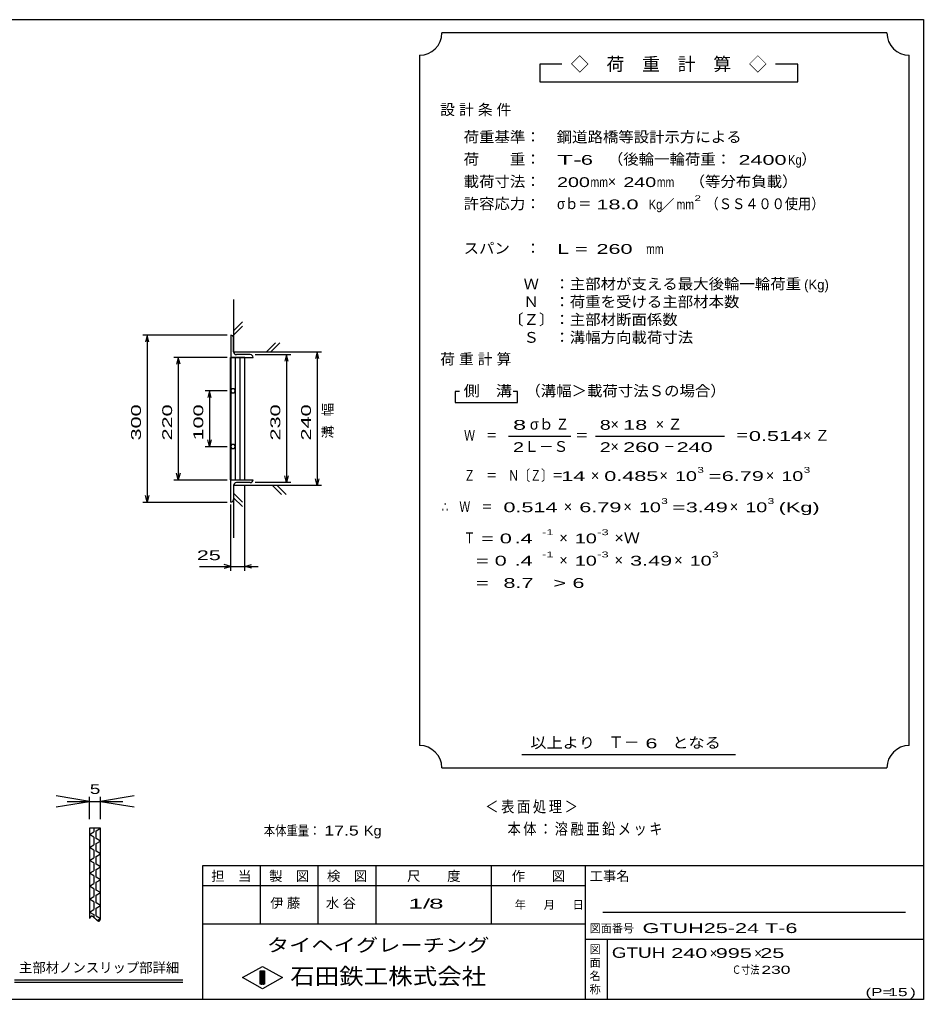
# Model space of a CAD drawing. Units: millimetres, scale not verified, with parts at other scales. Extents: x -1456 to 1385, y -1026 to 843.
# Drawn here: x -240 to 1385, y -917 to 843 of the extents above; entities that cross this region are included whole.
import ezdxf
from ezdxf.enums import TextEntityAlignment as Align

# ---------------------------------------------------------------- set-up
doc = ezdxf.new("R2010")
doc.units = ezdxf.units.MM
doc.header["$LTSCALE"] = 8
for name, color, linetype, lineweight in [('0_2', 150, 'Continuous', 25), ('16', 3, 'Continuous', 25), ('22', 4, 'Continuous', 25), ('24', 2, 'Continuous', 25), ('32', 3, 'Continuous', 25)]:
    doc.layers.add(name, color=color, linetype=linetype, lineweight=lineweight)
doc.styles.add('ベクトル', font='')
doc.styles.get('ベクトル').set_extended_font_data('ベクトル')

# ---------------------------------------------------------------- blocks, each defined once
blk = doc.blocks.new('open_arrow')
at = {"color": 0, "linetype": 'Continuous', "lineweight": -2}
blk.add_lwpolyline([(7.5, 1.25), (0, 0), (7.5, -1.25)], dxfattribs=at)

msp = doc.modelspace()

# ---------------------------------------------------------------- linework, layer by layer
at = {"layer": '0_2'}
for p, q in [((-1383.2, 842.8), (1384.8, 842.8)), ((1384.8, 842.8), (1384.8, -917.2)), ((1384.8, -677.2), (88.8, -677.2)), ((88.8, -677.2), (88.8, -917.2)), ((192.8, -677.2), (192.8, -781.2)), ((296.8, -781.2), (296.8, -677.2)), ((400.8, -677.2), (400.8, -781.2)), ((608.8, -781.2), (608.8, -677.2)), ((776.8, -677.2), (776.8, -917.2)), ((776.8, -713.2), (88.8, -713.2)), ((1352.8, -761.2), (808.8, -761.2)), ((88.8, -781.2), (776.8, -781.2)), ((776.8, -809.2), (1384.8, -809.2)), ((816.8, -917.2), (816.8, -809.2)), ((160.8, -878), (196.8, -858)), ((196.8, -858), (232.8, -878)), ((196.8, -898), (160.8, -878)), ((192.8, -866), (200.8, -866)), ((192.8, -890), (192.8, -866)), ((192.8, -866), (194.4, -866)), ((194.4, -866), (194.4, -890)), ((196, -890), (196, -866)), ((196, -866), (197.6, -866)), ((232.8, -878), (196.8, -898)), ((197.6, -866), (197.6, -890)), ((199.2, -890), (199.2, -866)), ((199.2, -866), (200.8, -866)), ((200.8, -866), (200.8, -890)), ((200.8, -866), (200.8, -890)), ((200.8, -890), (192.8, -890)), ((194.4, -890), (196, -890)), ((197.6, -890), (199.2, -890)), ((1384.8, -917.2), (-1383.2, -917.2))]:
    msp.add_line(p, q, dxfattribs=at)
at = {"layer": '16'}
for p, q in [((140, 276), (140, 236)), ((145, 246), (145, 271)), ((139.3, 16), (139.3, 236)), ((139.3, 236), (140, 236)), ((140, 236), (180, 236)), ((140, 236), (140, 16)), ((165, 236), (140, 236)), ((148, 236), (148, 16)), ((175, 241), (150, 241)), ((157, 16), (157, 236)), ((165, 16), (165, 236)), ((141.976, 179.45), (140, 175.972)), ((145.976, 179.478), (141.976, 179.45)), ((148, 176), (145.976, 179.478)), ((146.024, 172.55), (148, 176.028)), ((140, 175.972), (142.024, 172.522)), ((142.024, 172.522), (146.024, 172.55)), ((141.976, 79.45), (140, 75.972)), ((140, 75.972), (142.024, 72.522)), ((145.976, 79.478), (141.976, 79.45)), ((142.024, 72.522), (146.024, 72.55)), ((148, 76), (145.976, 79.478)), ((146.024, 72.55), (148, 76.028)), ((140, 16), (139.3, 16)), ((140, 16), (180, 16)), ((140, -24), (140, 16)), ((140, 16), (165, 16)), ((145, 6), (145, -19)), ((175, 11), (150, 11))]:
    msp.add_line(p, q, dxfattribs=at)
for centre, start, end in [((140, 271), 0, 90), ((150, 246), 180, 270), ((175, 236), 0, 90), ((150, 6), 90, 180), ((175, 16), 270, 0), ((140, -19), 270, 0)]:
    msp.add_arc(centre, 5, start, end, dxfattribs=at)
at = {"layer": '22'}
for p, q in [((145, 340), (145, 246)), ((145, 284), (161, 300)), ((145, 276), (161, 292)), ((133.6, 276), (-18.4, 276)), ((-10.4, 276), (-13.6, 264)), ((-7.2, 264), (-10.4, 276)), ((-10.4, 276), (-10.4, -24)), ((204, 246), (220, 262)), ((212, 246), (228, 262)), ((133.6, 236), (37.6, 236)), ((45.6, 236), (42.4, 224)), ((48.8, 224), (45.6, 236)), ((45.6, 236), (45.6, 16)), ((145, 246), (303.2, 246)), ((184, 241), (248, 241)), ((240, 241), (236.8, 229)), ((243.2, 229), (240, 241)), ((240, 241), (240, 11)), ((295.2, 246), (292, 234)), ((298.4, 234), (295.2, 246)), ((295.2, 246), (295.2, 6)), ((133.6, 176), (93.6, 176)), ((101.6, 176), (98.4, 164)), ((104.8, 164), (101.6, 176)), ((101.6, 176), (101.6, 76)), ((101.6, 76), (98.4, 88)), ((104.8, 88), (101.6, 76)), ((93.6, 76), (133.6, 76)), ((45.6, 16), (42.4, 28)), ((48.8, 28), (45.6, 16)), ((240, 11), (236.8, 23)), ((243.2, 23), (240, 11)), ((295.2, 6), (292, 18)), ((298.4, 18), (295.2, 6)), ((37.6, 16), (133.6, 16)), ((303.2, 6), (145, 6)), ((145, 6), (145, -88)), ((165, -147.4), (165, 4.6)), ((248, 11), (184, 11)), ((215.2, 6), (231.2, -10)), ((223.2, 6), (239.2, -10)), ((-10.4, -24), (-13.6, -12)), ((-7.2, -12), (-10.4, -24)), ((145, -8), (161, -24)), ((145, -16), (161, -32)), ((-18.4, -24), (133.6, -24)), ((140, -147.4), (140, -28)), ((84, -139.4), (140, -139.4)), ((140, -139.4), (128, -136.2)), ((128, -142.6), (140, -139.4)), ((140, -139.4), (165, -139.4)), ((165, -139.4), (177, -136.2)), ((177, -142.6), (165, -139.4)), ((165, -139.4), (189, -139.4))]:
    msp.add_line(p, q, dxfattribs=at)
at = {"layer": '24', "color": 4}
for p, q in [((1319.2, 818.8), (519.2, 818.8)), ((479.2, 778.8), (479.2, -461.2)), ((1359.2, -461.2), (1359.2, 778.8)), ((735.2, 762.8), (695.2, 762.8)), ((695.2, 762.8), (695.2, 730.8)), ((1159.2, 762.8), (1119.2, 762.8)), ((1159.2, 730.8), (1159.2, 762.8)), ((695.2, 730.8), (1159.2, 730.8)), ((551.2, 174.8), (543.2, 174.8)), ((543.2, 174.8), (543.2, 154.8)), ((655.2, 174.8), (647.2, 174.8)), ((655.2, 154.8), (655.2, 174.8)), ((543.2, 154.8), (655.2, 154.8)), ((639.2, 94.8), (751.2, 94.8)), ((795.2, 94.8), (1027.2, 94.8)), ((663.2, -477.2), (1047.2, -477.2)), ((519.2, -501.2), (1319.2, -501.2))]:
    msp.add_line(p, q, dxfattribs=at)
for centre, start, end in [((479.2, 818.8), 270, 0), ((1359.2, 818.8), 180, 270), ((479.2, -501.2), 0, 90), ((1359.2, -501.2), 90, 180)]:
    msp.add_arc(centre, 40, start, end, dxfattribs=at)
at = {"layer": '32', "color": 4}
for p, q in [((-153.951, -561.464), (-53.951, -561.464)), ((-113.951, -593.464), (-113.951, -553.464)), ((-93.951, -593.464), (-93.951, -553.464)), ((-248.522, -882.091), (53.583, -882.091)), ((-248.522, -886.091), (53.583, -886.091))]:
    msp.add_line(p, q, dxfattribs=at)
at = {"layer": '32'}
for p, q in [((-93.951, -609.464), (-113.951, -609.464)), ((-113.951, -609.464), (-113.951, -771.864)), ((-105.951, -609.464), (-105.951, -616.424)), ((-101.951, -614.104), (-93.951, -609.464)), ((-101.951, -628.024), (-101.951, -614.104)), ((-93.951, -771.864), (-93.951, -609.464)), ((-113.951, -621.064), (-105.951, -616.424)), ((-105.951, -625.704), (-113.951, -621.064)), ((-105.951, -625.704), (-105.951, -639.624)), ((-93.951, -632.664), (-101.951, -628.024)), ((-101.951, -637.304), (-93.951, -632.664)), ((-113.951, -644.264), (-105.951, -639.624)), ((-105.951, -648.904), (-113.951, -644.264)), ((-105.951, -648.904), (-105.951, -662.824)), ((-101.951, -651.224), (-101.951, -637.304)), ((-113.951, -667.464), (-105.951, -662.824)), ((-105.951, -672.104), (-113.951, -667.464)), ((-93.951, -655.864), (-101.951, -651.224)), ((-101.951, -660.504), (-93.951, -655.864)), ((-101.951, -674.424), (-101.951, -660.504)), ((-113.951, -690.664), (-105.951, -686.024)), ((-105.951, -672.104), (-105.951, -686.024)), ((-93.951, -679.064), (-101.951, -674.424)), ((-101.951, -683.704), (-93.951, -679.064)), ((-101.951, -697.624), (-101.951, -683.704)), ((-105.951, -695.304), (-113.951, -690.664)), ((-105.951, -695.304), (-105.951, -709.224)), ((-93.951, -702.264), (-101.951, -697.624)), ((-101.951, -706.904), (-93.951, -702.264)), ((-113.951, -713.864), (-105.951, -709.224)), ((-105.951, -718.504), (-113.951, -713.864)), ((-105.951, -718.504), (-105.951, -732.424)), ((-101.951, -720.824), (-101.951, -706.904)), ((-93.951, -725.464), (-101.951, -720.824)), ((-113.951, -737.064), (-105.951, -732.424)), ((-105.951, -741.704), (-113.951, -737.064)), ((-101.951, -730.104), (-93.951, -725.464)), ((-101.951, -744.024), (-101.951, -730.104)), ((-113.951, -760.264), (-105.951, -755.624)), ((-105.951, -741.704), (-105.951, -755.624)), ((-93.951, -748.664), (-101.951, -744.024)), ((-101.951, -753.304), (-93.951, -748.664)), ((-101.951, -767.224), (-101.951, -753.304)), ((-113.951, -760.264), (-105.951, -764.904)), ((-113.826, -771.614), (-113.951, -771.864)), ((-105.951, -764.904), (-105.951, -770.098)), ((-103.557, -772.229), (-103.918, -771.9)), ((-103.197, -772.558), (-103.557, -772.229)), ((-101.951, -767.224), (-93.951, -771.864)), ((-99.928, -775.331), (-93.951, -771.864)), ((-93.951, -771.864), (-94.05, -772.14))]:
    msp.add_line(p, q, dxfattribs=at)
for centre, radius, start, end in [((-47.753, -804.81), 73.944, 153.10775, 153.32426), ((-74.647, -791.17), 43.788, 152.74405, 153.10807), ((-86.31, -785.162), 30.669, 152.22818, 152.74453), ((-92.884, -781.7), 23.239, 151.55331, 152.22885), ((-97.133, -779.397), 18.406, 150.71043, 151.55416), ((-100.119, -777.722), 14.982, 149.68825, 150.71148), ((-102.334, -776.427), 12.416, 148.47308, 149.68951), ((-104.039, -775.38), 10.415, 147.04869, 148.47455), ((-105.384, -774.508), 8.813, 145.39627, 147.05038), ((-106.461, -773.765), 7.504, 143.4945, 145.39816), ((-107.33, -773.122), 6.423, 141.31982, 143.49654), ((-108.032, -772.559), 5.524, 138.84709, 141.32194), ((-108.596, -772.066), 4.774, 136.05074, 138.84915), ((-109.044, -771.634), 4.152, 132.90669, 136.05253), ((-109.394, -771.257), 3.638, 129.39522, 132.9079), ((-109.659, -770.935), 3.22, 125.50489, 129.39543), ((-109.852, -770.664), 2.888, 121.23754, 125.50365), ((-109.983, -770.447), 2.634, 116.61349, 121.23439), ((-110.065, -770.285), 2.453, 111.6761, 116.60814), ((-110.107, -770.181), 2.34, 106.49371, 111.66859), ((-110.12, -770.137), 2.294, 101.15733, 106.48451), ((-110.116, -770.159), 2.317, 95.77333, 101.14733), ((-110.107, -770.252), 2.411, 90.45415, 95.76302), ((-110.106, -770.425), 2.583, 85.30303, 90.44127), ((-110.127, -770.672), 2.831, 80.38832, 85.28988), ((-110.186, -771.015), 3.179, 75.78833, 80.38455), ((-110.297, -771.455), 3.633, 71.53034, 75.78677), ((-110.48, -772.003), 4.211, 67.62674, 71.53057), ((-110.754, -772.668), 4.929, 64.07308, 67.62826), ((-111.264, -773.712), 6.091, 60.98286, 64.05223), ((-112.113, -775.246), 7.846, 58.46225, 60.99346), ((-113.233, -777.073), 9.988, 56.37057, 58.47037), ((-114.669, -779.236), 12.584, 54.6265, 56.37676), ((-116.484, -781.794), 15.721, 53.16772, 54.63123), ((-118.76, -784.835), 19.519, 51.94632, 53.17135), ((-121.618, -788.487), 24.157, 50.9253, 51.94912), ((-125.241, -792.951), 29.906, 50.07596, 50.92745), ((-129.929, -798.555), 37.212, 49.37604, 50.07762), ((-136.201, -805.869), 46.847, 48.80832, 49.37731), ((-145.05, -815.981), 60.284, 48.35958, 48.80928), ((-158.611, -831.234), 80.694, 48.01991, 48.3603), ((-182.464, -857.746), 116.357, 47.78211, 48.02041), ((-237.161, -918.032), 197.758, 47.6414, 47.78242), ((27.799, -628.885), 194.427, 227.64243, 227.78532), ((-26.253, -688.466), 113.981, 227.78494, 228.02664), ((-49.908, -714.763), 78.611, 228.02606, 228.37228), ((-63.363, -729.905), 58.354, 228.37147, 228.83054), ((-72.134, -739.936), 45.029, 228.82944, 229.4127), ((-78.337, -747.178), 35.494, 229.41125, 230.13373), ((-103.773, -770.029), 9.838, 333.13919, 334.667), ((-105.489, -769.216), 11.737, 334.66507, 335.97387), ((-107.647, -768.254), 14.1, 335.97225, 337.08306), ((-110.431, -767.076), 17.122, 337.08172, 338.01216), ((-114.158, -765.571), 21.143, 338.01106, 338.77568), ((-119.434, -763.521), 26.803, 338.7748, 339.38534), ((-127.558, -760.465), 35.482, 339.38466, 339.85036), ((-141.915, -755.197), 50.775, 339.84987, 340.17769), ((-174.929, -743.296), 85.869, 340.17737, 340.37216), ((-82.956, -752.711), 28.287, 230.13183, 231.01319), ((-86.509, -757.101), 22.638, 231.01072, 232.07648), ((-89.294, -760.677), 18.107, 232.07325, 233.35658), ((-91.494, -763.637), 14.418, 233.35234, 234.89647), ((-93.231, -766.11), 11.396, 234.89086, 236.75241), ((-94.589, -768.184), 8.917, 236.74498, 238.99854), ((-95.63, -769.918), 6.894, 238.98865, 241.73289), ((-96.403, -771.358), 5.26, 241.71981, 245.08519), ((-96.862, -772.342), 4.175, 245.10638, 249.05423), ((-97.104, -772.975), 3.497, 249.05178, 253.44374), ((-97.255, -773.485), 2.965, 253.44324, 258.28863), ((-97.338, -773.884), 2.557, 258.29102, 263.57285), ((-97.372, -774.18), 2.259, 263.57987, 269.24206), ((-97.375, -774.383), 2.057, 269.2584, 275.20367), ((-97.364, -774.509), 1.93, 275.2261, 281.34771), ((-97.356, -774.555), 1.883, 281.36216, 287.49457), ((-97.364, -774.531), 1.908, 287.50843, 293.49612), ((-97.402, -774.445), 2.003, 293.50754, 299.21363), ((-97.483, -774.3), 2.169, 299.22157, 304.54331), ((-97.62, -774.102), 2.409, 304.54765, 309.42224), ((-97.824, -773.853), 2.731, 309.42354, 313.82505), ((-98.108, -773.557), 3.142, 313.82415, 317.75534), ((-98.485, -773.214), 3.651, 317.75307, 321.2359), ((-98.97, -772.825), 4.273, 321.23293, 324.30019), ((-99.579, -772.387), 5.023, 324.297, 326.98605), ((-100.332, -771.897), 5.921, 326.98292, 329.33152), ((-101.256, -771.349), 6.996, 329.32863, 331.37248), ((-102.386, -770.732), 8.284, 331.3699, 333.14144)]:
    msp.add_arc(centre, radius, start, end, dxfattribs=at)

# ---------------------------------------------------------------- block references
at = {"layer": '32', "color": 4, "xscale": 8, "yscale": 8, "rotation": 180}
msp.add_blockref('open_arrow', (-113.951, -561.464), dxfattribs=at)
at = {"layer": '32', "color": 4, "xscale": 8, "yscale": 8}
msp.add_blockref('open_arrow', (-93.951, -561.464), dxfattribs=at)

# ---------------------------------------------------------------- texts
at = {"layer": '0_2', "style": 'ベクトル'}
for s, height, p in [('担\u3000当', 17.6, (104.8, -695.6)), ('製\u3000図', 17.6, (208.8, -695.6)), ('検\u3000図', 17.6, (312.8, -695.6)), ('尺\u3000\u3000度', 17.6, (456.8, -695.6)), ('作\u3000\u3000図', 17.6, (644.8, -695.6)), ('工事名', 17.6, (784.8, -695.6)), ('年', 14.66, (650.4, -747.2)), ('月', 14.66, (702.4, -747.2)), ('日', 14.66, (754.4, -747.2)), ('図面番号', 14.66, (784.8, -789.6)), ('図', 14.66, (784.8, -827.2)), ('面', 14.66, (784.8, -851.2)), ('名', 14.66, (784.8, -875.2)), ('称', 14.66, (784.8, -899.2))]:
    msp.add_text(s, height=height, dxfattribs=at).set_placement(p, align=Align.MIDDLE_LEFT)
at = {"layer": '0_2', "color": 222, "style": 'ベクトル'}
for s, height, width, p in [('タイヘイグレーチング', 23.46, 1.25, (204.8, -819.6)), ('石田鉄工株式会社', 29.33, 1.1, (246.8, -875.6))]:
    msp.add_text(s, height=height, dxfattribs=dict(at, width=width)).set_placement(p, align=Align.MIDDLE_LEFT)
at = {"layer": '22', "color": 2, "style": 'ベクトル', "width": 1.65}
for s, p in [(' 300 ', (-30.4, 76)), (' 220 ', (25.6, 76)), (' 100 ', (81.6, 76)), (' 230 ', (220, 76)), (' 240 ', (275.2, 76))]:
    msp.add_text(s, height=17.6, rotation=90, dxfattribs=at).set_placement(p, align=Align.MIDDLE_LEFT)
at = {"layer": '22', "color": 2, "style": 'ベクトル'}
for s, height, width, p in [(' 25 ', 17.6, 1.65, (68, -119.4)), ('本体重量：', 17.6, 0.85, (199.2, -614)), (' 17.5', 17.6, 1.35, (299.2, -614)), ('Kg', 17.6, 1.1, (379.2, -614)), ('1/', 17.6, 2, (459.2, -745.2)), (' 8 ', 17.6, 2, (483.2, -745.2)), ('GTUH25-24 T-6          ', 17.6, 1.65, (880, -789.2)), ('GTUH', 18.77, 1.35, (824.8, -833.2)), (' 240 ', 17.6, 1.65, (920.8, -834)), (' 995 ', 17.6, 1.65, (1000.8, -834)), (' 25 ', 17.6, 1.65, (1080.8, -834)), ('Ｃ寸法：', 14.66, 0.8, (1040.8, -864)), (' 230 ', 14.66, 1.6, (1084.8, -864)), ('(P=', 14.66, 1.55, (1280.8, -904)), (' 15 ', 14.66, 1.6, (1312.8, -904)), (')', 14.66, 1.6, (1360.8, -904))]:
    msp.add_text(s, height=height, dxfattribs=dict(at, width=width)).set_placement(p, align=Align.MIDDLE_LEFT)
for p in [(1000.8, -834), (1080.8, -834)]:
    msp.add_text('×', height=17.6, dxfattribs=at).set_placement(p, align=Align.MIDDLE_LEFT)
at = {"layer": '22', "color": 2, "insert": (315.2, 90), "char_height": 17.6, "attachment_point": 4, "rotation": 90, "style": 'ベクトル'}
msp.add_mtext('\\T1.67;溝幅', dxfattribs=at)
at = {"layer": '22', "color": 2, "attachment_point": 4, "style": 'ベクトル'}
for s, insert, char_height in [('\\T1.2;\\W0.85;＜表面処理＞', (597.2, -572), 20.53), ('\\T1.19;\\W0.85;本体：溶融亜鉛メッキ', (637.2, -612), 20.53), ('\\T1.25;伊藤\u3000', (210.8, -745.2), 17.6), ('\\T1.25;水谷\u3000', (310.8, -745.2), 17.6)]:
    msp.add_mtext(s, dxfattribs=dict(at, insert=insert, char_height=char_height))
at = {"layer": '24', "style": 'ベクトル'}
for s, height, p in [('◇\u3000荷\u3000重\u3000計\u3000算\u3000◇', 23.46, (751.2, 762.8)), ('）', 19.35, (1165.6, 592)), ('×', 19.35, (817.6, 552)), ('／', 17.6, (913.2, 510.8)), ('(Kg)', 17.6, (1170.4, 366.8)), ('σｂ', 19.35, (677.6, 116)), ('×', 19.35, (822.4, 116)), ('Ｌ－Ｓ', 19.35, (667.2, 76)), ('×', 19.35, (822.4, 76)), ('×', 19.35, (787.2, 24)), ('×', 19.35, (910.4, 24)), ('×', 19.35, (1101.6, 24)), ('×', 19.35, (738.4, -32)), ('×', 19.35, (845.6, -32)), ('×', 19.35, (1036.8, -32)), ('×', 19.35, (730.4, -88)), ('×', 19.35, (730.4, -128)), ('×', 19.35, (829.6, -128)), ('×', 19.35, (936.8, -128)), ('Ｔ－', 20.53, (818.4, -455.2))]:
    msp.add_text(s, height=height, dxfattribs=at).set_placement(p, align=Align.MIDDLE_LEFT)
for s, height, width, p in [('荷重基準：\u3000', 19.35, 1.05, (558.4, 632)), ('鋼道路橋等設計示方による', 19.35, 1.05, (725.6, 632)), ('荷\u3000\u3000重：\u3000', 19.35, 1.05, (558.4, 592)), ('T-', 17.6, 2, (726.4, 590.8)), (' 6 ', 17.6, 1.65, (758.4, 590.8)), ('（後輪一輪荷重：', 19.35, 1.05, (817.6, 592)), (' 2400', 17.6, 1.65, (1041.6, 590.8)), ('Kg', 17.6, 0.85, (1141.6, 590.8)), ('載荷寸法：\u3000', 19.35, 1.05, (558.4, 552)), ('\u3000（等分布負載）', 19.35, 1.05, (936.8, 552)), ('200', 17.6, 1.5, (726.4, 550.8)), ('mm', 17.6, 0.8, (786.4, 550.8)), ('240', 17.6, 1.5, (845.6, 550.8)), ('mm', 17.6, 0.8, (905.6, 550.8)), ('許容応力：\u3000', 19.35, 1.05, (558.4, 512)), ('σｂ＝', 19.35, 0.9, (726.4, 512)), (' 18.0', 17.6, 1.65, (786.4, 510.8)), ('Kg', 17.6, 0.85, (891.2, 510.8)), ('mm', 17.6, 0.8, (941.2, 510.8)), ('2', 10.56, 1.5, (973.2, 522)), ('（ＳＳ４００使用）', 19.35, 0.9, (993.2, 512)), ('スパン\u3000：\u3000', 19.35, 1.05, (558.4, 432)), ('L =', 17.6, 1.65, (726.4, 430.8)), (' 260 ', 17.6, 1.65, (786.4, 430.8)), ('mm', 17.6, 0.8, (886.4, 430.8)), ('\u3000Ｗ\u3000：主部材が支える最大後輪一輪荷重', 19.35, 1.05, (638.4, 368)), ('\u3000Ｎ\u3000：荷重を受ける主部材本数', 19.35, 1.05, (638.4, 336)), ('〔Ｚ〕：主部材断面係数', 19.35, 1.05, (638.4, 304)), ('\u3000Ｓ\u3000：溝幅方向載荷寸法', 19.35, 1.05, (638.4, 272)), ('側\u3000溝', 19.35, 1.1, (558.4, 176)), ('\u3000（溝幅＞載荷寸法Ｓの場合）', 19.35, 1.05, (641.6, 176)), ('8', 17.6, 1.8, (647.2, 114.8)), ('Ｚ', 19.35, 0.9, (724, 116)), ('8', 17.6, 1.5, (803.2, 114.8)), (' 18 ', 17.6, 1.65, (834.4, 114.8)), ('Ｗ\u3000＝', 19.35, 0.75, (559.2, 96)), ('＝', 19.35, 0.9, (759.2, 96)), ('＝', 19.35, 0.9, (1047.2, 96)), ('0.514', 17.6, 1.65, (1071.2, 94.8)), ('2', 17.6, 1.5, (647.2, 74.8)), ('2', 17.6, 1.5, (803.2, 74.8)), (' 260 ', 17.6, 1.65, (834.4, 74.8)), ('－', 19.35, 0.75, (918.4, 76)), (' 240 ', 17.6, 1.65, (930.4, 74.8)), ('Ｚ\u3000＝\u3000Ｎ〔Ｚ〕＝', 19.35, 0.75, (559.2, 24)), ('3', 10.56, 1.5, (978.4, 34)), ('3', 10.56, 1.5, (1169.6, 34)), (' 14 ', 17.6, 1.65, (723.2, 22.8)), ('0.485', 17.6, 1.65, (811.2, 22.8)), ('10', 17.6, 1.5, (938.4, 22.8)), ('=', 17.6, 1.7, (998.4, 22.8)), ('6.79', 17.6, 1.65, (1022.4, 22.8)), ('10', 17.6, 1.5, (1129.6, 22.8)), ('3', 10.56, 1.5, (913.6, -22)), ('3', 10.56, 1.5, (1104.8, -22)), ('∴\u3000Ｗ\u3000＝', 19.35, 0.75, (519.2, -32)), (' 0.514', 17.6, 1.65, (619.2, -33.2)), ('6.79', 17.6, 1.65, (766.4, -33.2)), ('10', 17.6, 1.5, (873.6, -33.2)), ('=', 17.6, 1.7, (933.6, -33.2)), ('3.49', 17.6, 1.65, (957.6, -33.2)), ('10', 17.6, 1.5, (1064.8, -33.2)), ('(Kg)', 17.6, 1.65, (1124.8, -33.2)), ('Ｔ', 19.35, 0.75, (559.2, -88)), (' = 0', 17.6, 1.65, (579.2, -89.2)), (' .4 ', 17.6, 1.65, (639.2, -89.2)), ('-1', 10.56, 1.65, (699.2, -78)), ('10', 17.6, 1.5, (758.4, -89.2)), ('-3', 10.56, 1.65, (798.4, -78)), ('×Ｗ', 19.35, 1.1, (829.6, -88)), ('  = 0', 17.6, 1.65, (559.2, -129.2)), (' .4 ', 17.6, 1.65, (639.2, -129.2)), ('-1', 10.56, 1.65, (699.2, -118)), ('10', 17.6, 1.5, (758.4, -129.2)), ('-3', 10.56, 1.65, (798.4, -118)), ('3.49', 17.6, 1.65, (857.6, -129.2)), ('10', 17.6, 1.5, (964.8, -129.2)), ('3', 10.56, 1.5, (1004.8, -118)), ('  =', 17.6, 1.65, (559.2, -169.2)), (' 8.7', 17.6, 1.65, (619.2, -169.2)), ('>', 17.6, 1.7, (719.2, -169.2)), (' 6 ', 17.6, 1.65, (743.2, -169.2)), ('以上より\u3000', 19.35, 1.1, (678.4, -456)), (' 6 ', 17.6, 1.65, (874.4, -457.2)), ('となる', 19.35, 1.1, (933.6, -456))]:
    msp.add_text(s, height=height, dxfattribs=dict(at, width=width)).set_placement(p, align=Align.MIDDLE_LEFT)
at = {"layer": '24', "char_height": 19.35, "attachment_point": 4, "style": 'ベクトル'}
for s, insert in [('\\T1.28;設計条件', (516.4, 680)), ('\\T1.28;荷重計算', (516.4, 232)), ('\\T1.42;×Ｚ', (903.6, 116)), ('\\T1.42;×Ｚ', (1168.4, 96))]:
    msp.add_mtext(s, dxfattribs=dict(at, insert=insert))
at = {"layer": '32', "color": 4, "style": 'ベクトル', "width": 1.45}
msp.add_text('5', height=17.6, dxfattribs=at).set_placement((-103.951, -553.464), align=Align.BOTTOM_CENTER)
at = {"layer": '32', "color": 2, "style": 'ベクトル'}
msp.add_text('主部材ノンスリップ部詳細', height=17.6, dxfattribs=at).set_placement((-240.666, -860.11), align=Align.MIDDLE_LEFT)

doc.saveas('drawing.dxf')
